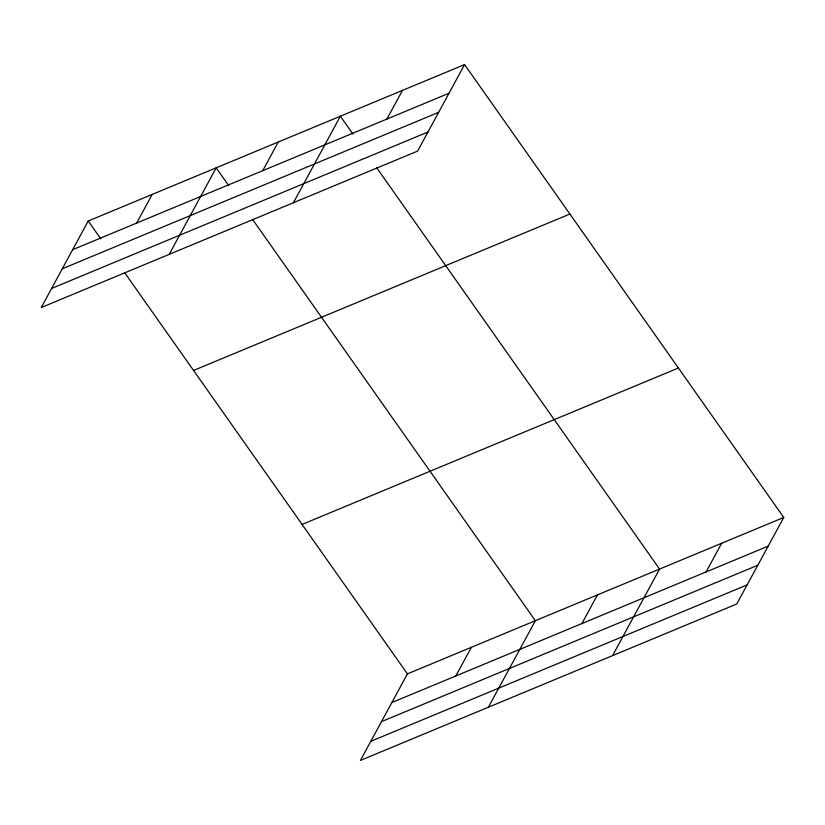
<?xml version="1.0" encoding="UTF-8"?>
<svg xmlns="http://www.w3.org/2000/svg" width="825" height="825" viewBox="0 0 825 825"><rect width="100%" height="100%" fill="white"/><g stroke="black" fill="none" stroke-linecap="round" stroke-linejoin="round"><path stroke-width="1.24" d="M464.568 64.587L88.234 221.007L41.25 307.539L417.584 151.119L464.568 64.587L783.75 517.461L736.766 603.993L360.432 760.413L407.416 673.881L783.75 517.461M136.641 223.09L152.213 194.422M169.208 254.358L216.181 167.826L228.793 185.718M262.711 170.693L278.283 142.024M293.391 202.744L340.374 116.212L352.987 134.104M386.904 119.068L402.476 90.399M455.823 675.953L471.395 647.285M488.39 707.221L535.373 620.699L252.532 219.398M581.903 623.556L597.465 594.887M612.573 655.607L659.557 569.075L376.726 167.784M706.087 571.942L721.658 543.273M72.662 249.676L448.996 93.256M62.298 268.775L438.632 112.355M51.614 288.441L427.948 132.031M193.566 370.456L569.9 214.036M302.084 524.432L678.418 368.012M391.854 702.549L768.188 546.129M381.48 721.638L757.814 565.228M370.796 741.314L747.13 584.894M88.234 221.007L100.846 238.899M124.575 272.58L407.416 673.881"/></g></svg>
